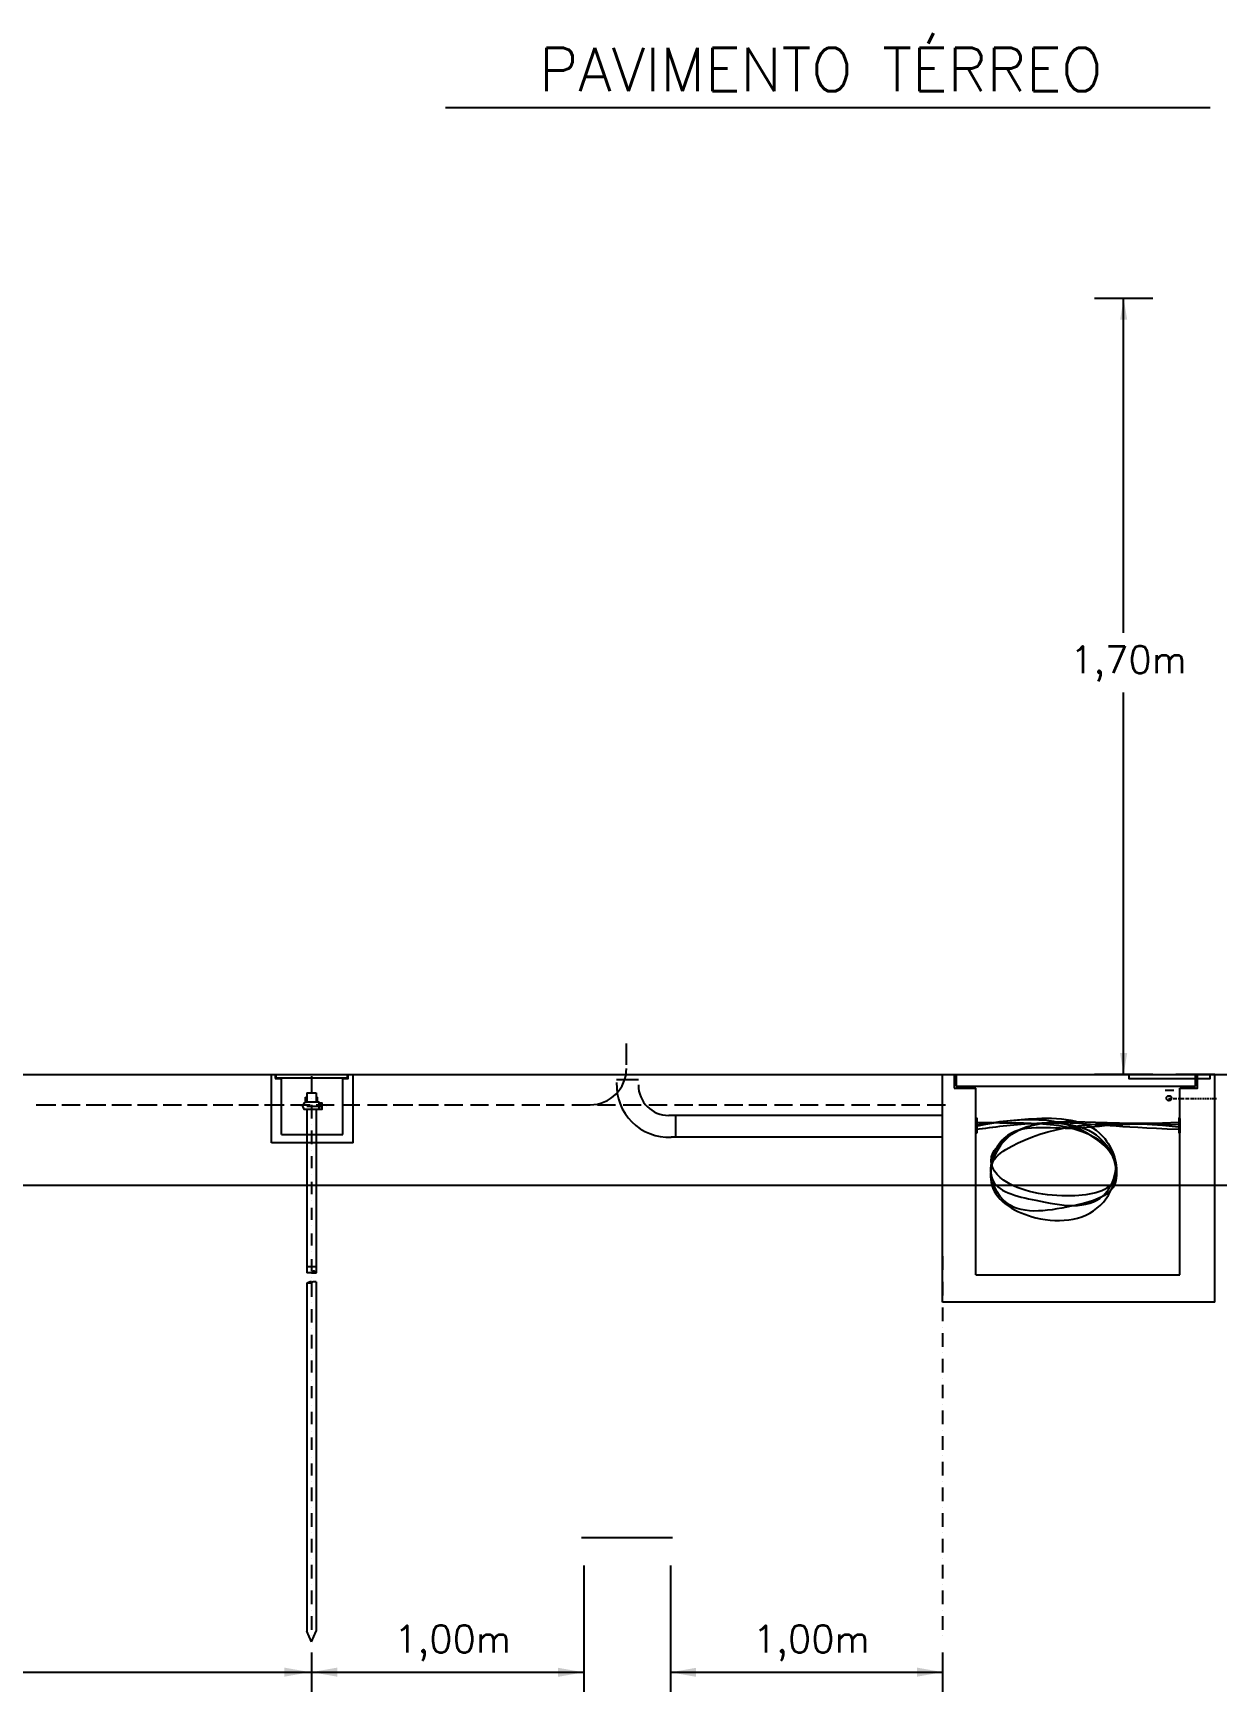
# Model space of a CAD drawing. Header units: millimetres. Extents: x 42 to 552, y 43 to 535.
# Drawn here: x 477.588 to 480.307, y 494.094 to 497.903 of the extents above; entities that cross this region are included whole.
import ezdxf

# ---------------------------------------------------------------- set-up
doc = ezdxf.new("R2010")
doc.units = ezdxf.units.MM
doc.header["$LTSCALE"] = 0.75
doc.header["$MEASUREMENT"] = 0
doc.linetypes.add('HIDDENX2', pattern=[19.05, 12.7, -6.35])
for name, color, linetype in [('L-FINA', 7, 'HIDDENX2'), ('PDF_DESENHO', 7, 'Continuous'), ('PDF_DETALHES', 7, 'Continuous'), ('PDF_POSTE', 7, 'Continuous'), ('PENA_01', 1, 'Continuous'), ('PENA_05', 5, 'Continuous'), ('Textos', 144, 'Continuous')]:
    doc.layers.add(name, color=color, linetype=linetype)
doc.layers.add('PDF_COTAS', color=7, linetype='Continuous', true_color=0x007eff)
doc.styles.add('R80', font='romans.shx')
doc.styles.add('ROMANS', font='romans.shx')

# ---------------------------------------------------------------- blocks, each defined once
blk = doc.blocks.new('A$C25676E2D')
at = {"color": 7, "linetype": 'Continuous'}
for points in [[(0, 0), (0, 6.5)], [(0, 6.5), (0.333, 6.5)], [(0.333, 6.5), (0.333, 6.111)], [(0.389, 6.5), (7.222, 6.5)], [(0.389, 6.5), (0.389, 6.167)], [(0.389, 6.167), (7.222, 6.167)], [(6.778, 6.111), (7.278, 6.111), (7.278, 6.5)], [(7.222, 6.167), (7.222, 6.5)], [(7.278, 6.5), (7.778, 6.5)], [(7.778, 0), (7.778, 6.5)], [(0.333, 6.111), (0.944, 6.111)], [(0.944, 0.778), (0.944, 6.111)], [(6.778, 0.778), (6.778, 6.111)], [(0.944, 0.778), (6.778, 0.778)], [(7.778, 0), (0, 0)]]:
    blk.add_lwpolyline(points, dxfattribs=at)
blk = doc.blocks.new('A$C52243038')
at = {"color": 7, "linetype": 'Continuous'}
for points in [[(0, 0), (0, 0.65)], [(0, 0.65), (0.033, 0.65)], [(0.033, 0.65), (0.033, 0.611)], [(0.039, 0.65), (0.722, 0.65)], [(0.039, 0.65), (0.039, 0.617)], [(0.678, 0.611), (0.728, 0.611), (0.728, 0.65)], [(0.722, 0.617), (0.722, 0.65)], [(0.728, 0.65), (0.778, 0.65)], [(0.778, 0), (0.778, 0.65)], [(0.033, 0.611), (0.094, 0.611)], [(0.039, 0.617), (0.722, 0.617)], [(0.094, 0.078), (0.094, 0.611)], [(0.678, 0.078), (0.678, 0.611)], [(0.094, 0.078), (0.678, 0.078)], [(0.778, 0), (0, 0)]]:
    blk.add_lwpolyline(points, dxfattribs=at)

msp = doc.modelspace()

# ---------------------------------------------------------------- hatches: boundary and pattern name
h = msp.add_hatch(color=256)
h.paths.add_polyline_path([(479.7533, 495.3768), (479.7559, 495.3768), (479.7559, 495.3774), (479.7533, 495.3774)])
h.paths.add_polyline_path([(479.7533, 495.3774), (479.7559, 495.3774), (479.7559, 495.3812), (479.7533, 495.3812)])
h.paths.add_polyline_path([(479.7533, 495.3812), (479.7559, 495.3812), (479.7559, 495.3945), (479.7558, 495.4106), (479.7533, 495.4106)])
h.paths.add_polyline_path([(479.7533, 495.4106), (479.7558, 495.4106), (479.7558, 495.4112), (479.7533, 495.4112)])
h.paths.add_polyline_path([(479.7558, 495.4106), (479.7559, 495.4106), (479.7559, 495.4112), (479.7558, 495.4112)])
h.paths.add_polyline_path([(479.7559, 495.3945), (479.7559, 495.4106), (479.7558, 495.4106)])
h.paths.add_polyline_path([(479.7559, 495.3774), (479.756, 495.3774), (479.7559, 495.3945)])
h = msp.add_hatch(color=256)
h.paths.add_polyline_path([(480.2223, 495.3768), (480.2196, 495.3768), (480.2196, 495.3774), (480.2223, 495.3774)])
h.paths.add_polyline_path([(480.2223, 495.3774), (480.2196, 495.3774), (480.2196, 495.3812), (480.2223, 495.3812)])
h.paths.add_polyline_path([(480.2223, 495.3812), (480.2196, 495.3812), (480.2196, 495.3945), (480.2197, 495.4106), (480.2223, 495.4106)])
h.paths.add_polyline_path([(480.2223, 495.4106), (480.2197, 495.4106), (480.2197, 495.4112), (480.2223, 495.4112)])
h.paths.add_polyline_path([(480.2197, 495.4106), (480.2196, 495.4106), (480.2196, 495.4112), (480.2197, 495.4112)])
h.paths.add_polyline_path([(480.2196, 495.3945), (480.2196, 495.4106), (480.2197, 495.4106)])
h.paths.add_polyline_path([(480.2196, 495.3774), (480.2195, 495.3774), (480.2196, 495.3945)])
at = {"linetype": 'Continuous'}
for points in [[(478.165, 494.1493), (478.165, 494.1284), (478.2241, 494.1389)], [(478.2866, 494.1493), (478.2866, 494.1284), (478.2276, 494.1389)], [(478.7938, 494.1489), (478.7938, 494.1281), (478.8529, 494.1385)], [(479.1111, 494.1489), (479.1111, 494.1281), (479.052, 494.1385)], [(479.6182, 494.1493), (479.6182, 494.1284), (479.6773, 494.1389)]]:
    msp.add_hatch(color=256, dxfattribs=at).paths.add_polyline_path(points)

# ---------------------------------------------------------------- linework, layer by layer
for p, q in [((480.1598, 497.2942), (480.0264, 497.2942)), ((480.0931, 496.5263), (480.0931, 497.2942)), ((480.0931, 495.5116), (480.0931, 496.3888)), ((478.9511, 495.5336), (478.9511, 495.5828)), ((478.9783, 495.4992), (478.9283, 495.4992)), ((480.1598, 495.5116), (480.0264, 495.5116)), ((480.1598, 495.5116), (480.0264, 495.5116)), ((479.6773, 495.4176), (479.0482, 495.4176)), ((479.0639, 495.4176), (479.0639, 495.3676)), ((479.7533, 495.3774), (479.7533, 495.4106)), ((479.7533, 495.4106), (479.7533, 495.3774)), ((480.2223, 495.3774), (480.2223, 495.4106)), ((480.2223, 495.4106), (480.2223, 495.3774)), ((479.6773, 495.3676), (479.0536, 495.3676)), ((475.7728, 495.2572), (489.5613, 495.2572)), ((478.8531, 494.3841), (478.8531, 494.0937)), ((479.0518, 494.3841), (479.0518, 494.0937)), ((474.4745, 494.1389), (478.8531, 494.1389)), ((479.0518, 494.1389), (479.6773, 494.1389))]:
    msp.add_line(p, q)
for points in [[(478.2276, 495.508), (478.2276, 495.4698)], [(478.2137, 495.4594), (478.2171, 495.4594)], [(478.2137, 495.4455), (478.2137, 495.4594)], [(478.2171, 495.4698), (478.238, 495.4698)], [(478.2171, 495.4698), (478.2171, 495.449)], [(478.2276, 495.4559), (478.2276, 495.4559)], [(478.238, 495.4698), (478.238, 495.449)], [(478.238, 495.4594), (478.2415, 495.4594)], [(478.2415, 495.449), (478.2415, 495.4594)], [(477.5951, 495.442), (477.6368, 495.442)], [(477.5951, 495.442), (477.6403, 495.442)], [(477.6542, 495.442), (477.6959, 495.442)], [(477.7098, 495.442), (477.755, 495.442)], [(477.7689, 495.442), (477.814, 495.442)], [(477.8279, 495.442), (477.8696, 495.442)], [(477.8279, 495.442), (477.8731, 495.442)], [(477.887, 495.442), (477.9287, 495.442)], [(477.9426, 495.442), (477.9878, 495.442)], [(478.0017, 495.442), (478.0469, 495.442)], [(478.0608, 495.442), (478.1059, 495.442)], [(478.0608, 495.442), (478.1059, 495.442)], [(478.1198, 495.442), (478.165, 495.442)], [(478.1789, 495.442), (478.2241, 495.442)], [(478.2032, 495.4385), (478.2032, 495.4385)], [(478.2137, 495.449), (478.2102, 495.4455), (478.2067, 495.4385), (478.2102, 495.4316), (478.2137, 495.4316)], [(478.2137, 495.449), (478.2449, 495.449)], [(478.2137, 495.4316), (478.2449, 495.4316)], [(478.2171, 495.4385), (478.2449, 495.4385)], [(478.2171, 495.4316), (478.2171, 495.0563)], [(478.2276, 495.442), (478.2276, 495.4107)], [(478.238, 495.442), (478.2797, 495.442)], [(478.238, 495.4316), (478.238, 495.0563)], [(478.2449, 495.4316), (478.2449, 495.449)], [(478.2449, 495.4455), (478.2449, 495.4316), (478.2519, 495.4316), (478.2519, 495.4455), (478.2449, 495.4455)], [(478.2449, 495.442), (478.2484, 495.442)], [(478.2449, 495.4385), (478.2484, 495.4385)], [(478.2484, 495.442), (478.2519, 495.4455), (478.2519, 495.4455)], [(478.2484, 495.4385), (478.2519, 495.4385), (478.2484, 495.442)], [(478.2519, 495.4316), (478.2519, 495.4351), (478.2484, 495.4385)], [(478.2623, 495.4385), (478.2623, 495.4385)], [(478.2971, 495.442), (478.3388, 495.442)], [(478.3561, 495.442), (478.3978, 495.442)], [(478.3561, 495.442), (478.4013, 495.442)], [(478.3561, 495.442), (478.4013, 495.442)], [(478.4152, 495.442), (478.4604, 495.442)], [(478.4743, 495.442), (478.5195, 495.442)], [(478.5334, 495.442), (478.5751, 495.442)], [(478.5925, 495.442), (478.6342, 495.442)], [(478.6515, 495.442), (478.6932, 495.442)], [(478.7106, 495.442), (478.7523, 495.442)], [(478.7662, 495.442), (478.8079, 495.442)], [(478.8253, 495.442), (478.8531, 495.442)], [(478.8253, 495.442), (478.867, 495.442)], [(478.8844, 495.442), (478.9261, 495.442)], [(478.9434, 495.442), (478.9851, 495.442)], [(479.0025, 495.442), (479.0442, 495.442)], [(479.0616, 495.442), (479.1033, 495.442)], [(479.1172, 495.442), (479.1589, 495.442)], [(479.1763, 495.442), (479.2041, 495.442)], [(479.1763, 495.442), (479.218, 495.442)], [(479.2319, 495.442), (479.2736, 495.442)], [(479.291, 495.442), (479.3188, 495.442)], [(479.291, 495.442), (479.3327, 495.442)], [(479.35, 495.442), (479.3917, 495.442)], [(479.4091, 495.442), (479.4508, 495.442)], [(479.4682, 495.442), (479.5099, 495.442)], [(479.5273, 495.442), (479.569, 495.442)], [(479.5829, 495.442), (479.6246, 495.442)], [(479.6419, 495.442), (479.6697, 495.442)], [(479.6419, 495.442), (479.6836, 495.442)], [(478.2276, 495.3968), (478.2276, 495.3968)], [(478.2276, 495.3829), (478.2276, 495.3517)], [(478.2276, 495.3378), (478.2276, 495.3378)], [(478.2276, 495.3239), (478.2276, 495.2961)], [(478.2276, 495.2822), (478.2276, 495.2822)], [(478.2276, 495.2648), (478.2276, 495.237)], [(478.2276, 495.2231), (478.2276, 495.2231)], [(478.2276, 495.2057), (478.2276, 495.1779)], [(478.2276, 495.164), (478.2276, 495.164)], [(478.2276, 495.1466), (478.2276, 495.1188)], [(478.2276, 495.1049), (478.2276, 495.1049)], [(478.2276, 495.0876), (478.2276, 495.0598)], [(479.6773, 495.0945), (479.6773, 495.0632)], [(478.238, 495.0702), (478.2171, 495.0702)], [(478.2276, 495.0563), (478.2241, 495.0563), (478.2206, 495.0563), (478.2206, 495.0563), (478.2171, 495.0563)], [(478.2276, 495.0354), (478.2241, 495.0354), (478.2171, 495.032)], [(478.231, 495.0354), (478.2241, 495.032), (478.2206, 495.032), (478.2206, 495.032)], [(478.2276, 495.0563), (478.231, 495.0563), (478.238, 495.0563), (478.2345, 495.0563), (478.2345, 495.0598), (478.231, 495.0598), (478.2276, 495.0563)], [(478.2276, 495.0459), (478.2276, 495.0459)], [(478.238, 495.0354), (478.2345, 495.0354), (478.2345, 495.0354), (478.231, 495.0354)], [(478.238, 495.0354), (478.238, 494.2327)], [(479.6773, 495.0493), (479.6773, 495.0493)], [(479.6773, 495.0354), (479.6773, 495.0042)], [(478.2171, 495.032), (478.2171, 494.2327)], [(478.2206, 495.032), (478.2171, 495.032)], [(478.2276, 495.032), (478.2276, 495.0007)], [(478.2276, 494.9868), (478.2276, 494.9868)], [(478.2276, 494.9729), (478.2276, 494.9416)], [(479.6773, 494.9903), (479.6773, 494.9903)], [(479.6773, 494.9764), (479.6773, 494.9451)], [(478.2276, 494.9277), (478.2276, 494.9277)], [(479.6773, 494.9312), (479.6773, 494.9312)], [(478.2276, 494.9138), (478.2276, 494.8825)], [(479.6773, 494.9173), (479.6773, 494.886)], [(478.2276, 494.8686), (478.2276, 494.8686)], [(478.2276, 494.8547), (478.2276, 494.8269)], [(479.6773, 494.8721), (479.6773, 494.8721)], [(479.6773, 494.8582), (479.6773, 494.8269)], [(478.2276, 494.8095), (478.2276, 494.8095)], [(479.6773, 494.813), (479.6773, 494.813)], [(478.2276, 494.7956), (478.2276, 494.7678)], [(479.6773, 494.7991), (479.6773, 494.7678)], [(478.2276, 494.7505), (478.2276, 494.7505)], [(478.2276, 494.7366), (478.2276, 494.7088)], [(479.6773, 494.7539), (479.6773, 494.7539)], [(479.6773, 494.74), (479.6773, 494.7088)], [(478.2276, 494.6914), (478.2276, 494.6914)], [(479.6773, 494.6949), (479.6773, 494.6949)], [(478.2276, 494.6775), (478.2276, 494.6497)], [(479.6773, 494.681), (479.6773, 494.6497)], [(478.2276, 494.6323), (478.2276, 494.6323)], [(478.2276, 494.6184), (478.2276, 494.5906)], [(479.6773, 494.6358), (479.6773, 494.6358)], [(479.6773, 494.6219), (479.6773, 494.5906)], [(478.2276, 494.5767), (478.2276, 494.5767)], [(479.6773, 494.5767), (479.6773, 494.5767)], [(478.2276, 494.5628), (478.2276, 494.5315)], [(479.6773, 494.5628), (479.6773, 494.5315)], [(478.2276, 494.5176), (478.2276, 494.5176)], [(478.2276, 494.5037), (478.2276, 494.4725)], [(479.6773, 494.5176), (479.6773, 494.5176)], [(479.6773, 494.5037), (479.6773, 494.4725)], [(478.2276, 494.4586), (478.2276, 494.4586)], [(478.2276, 494.4447), (478.2276, 494.4134)], [(479.6773, 494.4586), (479.6773, 494.4586)], [(479.6773, 494.4447), (479.6773, 494.4134)], [(478.2276, 494.3995), (478.2276, 494.3995)], [(478.2276, 494.3856), (478.2276, 494.3543)], [(479.6773, 494.3995), (479.6773, 494.3995)], [(479.6773, 494.3856), (479.6773, 494.3543)], [(478.2276, 494.3404), (478.2276, 494.3404)], [(478.2276, 494.3265), (478.2276, 494.2952)], [(479.6773, 494.3404), (479.6773, 494.3404)], [(479.6773, 494.3265), (479.6773, 494.2952)], [(478.2276, 494.2813), (478.2276, 494.2813)], [(479.6773, 494.2813), (479.6773, 494.2813)], [(478.2276, 494.2084), (478.2171, 494.2327)], [(478.2276, 494.2674), (478.2276, 494.2362)], [(478.2276, 494.2084), (478.238, 494.2327)], [(479.6773, 494.2674), (479.6773, 494.2362)], [(478.2276, 494.2223), (478.2276, 494.2223)], [(479.6773, 494.2223), (479.6773, 494.2223)], [(478.2276, 494.184), (478.2276, 494.0937)], [(478.2276, 494.184), (478.2276, 494.0937)], [(478.2276, 494.184), (478.2276, 494.0937)], [(479.6773, 494.184), (479.6773, 494.0937)], [(479.6773, 494.184), (479.6773, 494.0937)], [(479.6773, 494.184), (479.6773, 494.0937)]]:
    msp.add_lwpolyline(points, dxfattribs=at)
for points in [[(479.7559, 495.3768), (479.7533, 495.3768), (479.7533, 495.4112), (479.7559, 495.4112)], [(480.2196, 495.3768), (480.2223, 495.3768), (480.2223, 495.4112), (480.2196, 495.4112)]]:
    msp.add_lwpolyline(points, close=True)
for centre, radius, start, end in [((478.8677, 495.5254), 0.0834, 270, 0), ((479.0482, 495.4875), 0.1199, 177.423, 272.5949), ((479.0482, 495.4875), 0.0699, 180, 270)]:
    msp.add_arc(centre, radius, start, end)
for points, knots in [([(479.7533, 495.3961), (479.7951, 495.4018), (479.891, 495.4148), (480.0478, 495.4104), (480.0993, 495.2503), (479.9629, 495.2222), (479.8152, 495.2503), (479.7733, 495.3215), (479.8934, 495.4333), (480.0133, 495.3919), (480.2196, 495.402)], [0.060951, 0.060951, 0.060951, 0.060951, 3.18264, 7.20266, 9.71785, 12.736991, 16.557052, 18.963776, 20.533761, 27.348764, 27.348764, 27.348764, 27.348764]), ([(479.7533, 495.3961), (479.7951, 495.4018), (479.891, 495.4148), (480.0478, 495.4104), (480.0993, 495.2503), (479.9629, 495.2222), (479.8152, 495.2503), (479.7733, 495.3215), (479.8934, 495.4333), (480.0133, 495.3919), (480.2196, 495.402)], [0.060951, 0.060951, 0.060951, 0.060951, 3.18264, 7.20266, 9.71785, 12.736991, 16.557052, 18.963776, 20.533761, 27.348764, 27.348764, 27.348764, 27.348764]), ([(480.2196, 495.3852), (480.0705, 495.391), (479.974, 495.4042), (479.8162, 495.3998), (479.7647, 495.2396), (479.9011, 495.1623), (480.0487, 495.1814), (480.0907, 495.3109), (479.9715, 495.4218), (479.8531, 495.413), (479.7533, 495.3921)], [0, 0, 0, 0, 3.18264, 7.20266, 9.71785, 12.736991, 16.557052, 18.963776, 20.533761, 27.265074, 27.265074, 27.265074, 27.265074]), ([(480.2196, 495.3852), (480.0705, 495.391), (479.974, 495.4042), (479.8162, 495.3998), (479.7647, 495.2396), (479.9011, 495.1623), (480.0487, 495.1814), (480.0907, 495.3109), (479.9715, 495.4218), (479.8531, 495.413), (479.7533, 495.3921)], [0, 0, 0, 0, 3.18264, 7.20266, 9.71785, 12.736991, 16.557052, 18.963776, 20.533761, 27.265074, 27.265074, 27.265074, 27.265074]), ([(479.7533, 495.3855), (479.7951, 495.3912), (479.891, 495.4041), (480.0478, 495.3998), (480.0993, 495.2396), (479.9629, 495.2043), (479.8152, 495.1814), (479.7733, 495.3109), (479.8934, 495.3826), (480.0133, 495.4128), (480.2196, 495.3914)], [0.060951, 0.060951, 0.060951, 0.060951, 3.18264, 7.20266, 9.71785, 12.736991, 16.557052, 18.963776, 20.533761, 27.348764, 27.348764, 27.348764, 27.348764]), ([(479.7533, 495.3855), (479.7951, 495.3912), (479.891, 495.4041), (480.0478, 495.3998), (480.0993, 495.2396), (479.9629, 495.2043), (479.8152, 495.1814), (479.7733, 495.3109), (479.8934, 495.3826), (480.0133, 495.4128), (480.2196, 495.3914)], [0.060951, 0.060951, 0.060951, 0.060951, 3.18264, 7.20266, 9.71785, 12.736991, 16.557052, 18.963776, 20.533761, 27.348764, 27.348764, 27.348764, 27.348764]), ([(480.2196, 495.3958), (480.0705, 495.4016), (479.974, 495.3737), (479.8162, 495.4104), (479.7647, 495.2503), (479.9011, 495.2196), (480.0487, 495.192), (480.0907, 495.3215), (479.9715, 495.414), (479.8531, 495.3956), (479.7533, 495.4017)], [0, 0, 0, 0, 3.18264, 7.20266, 9.71785, 12.736991, 16.557052, 18.963776, 20.533761, 27.265074, 27.265074, 27.265074, 27.265074]), ([(480.2196, 495.3958), (480.0705, 495.4016), (479.974, 495.3737), (479.8162, 495.4104), (479.7647, 495.2503), (479.9011, 495.2196), (480.0487, 495.192), (480.0907, 495.3215), (479.9715, 495.414), (479.8531, 495.3956), (479.7533, 495.4017)], [0, 0, 0, 0, 3.18264, 7.20266, 9.71785, 12.736991, 16.557052, 18.963776, 20.533761, 27.265074, 27.265074, 27.265074, 27.265074])]:
    msp.add_open_spline(points, degree=3, knots=knots)
for points in [[(480.1013, 497.245), (480.0849, 497.245), (480.0931, 497.2942)], [(480.1013, 495.5607), (480.0849, 495.5607), (480.0931, 495.5116)]]:
    msp.add_solid(points)
at = {"layer": 'L-FINA', "linetype": 'HIDDENX2', "ltscale": 0.25}
msp.add_line((478.8479, 494.4482), (479.057, 494.4482), dxfattribs=at)
at = {"layer": 'PDF_COTAS', "color": 7, "lineweight": 25}
msp.add_lwpolyline([(480.3027, 495.5116), (480.2131, 495.5116)], dxfattribs=at)
at = {"layer": 'PDF_DESENHO', "lineweight": 25}
msp.add_lwpolyline([(480.2911, 495.5116), (480.2911, 495.5013), (480.1056, 495.5013), (480.1056, 495.5116)], close=True, dxfattribs=at)
at = {"layer": 'PDF_DETALHES', "lineweight": 25}
msp.add_lwpolyline([(480.1888, 495.4757), (480.208, 495.4757)], dxfattribs=at)
at = {"layer": 'PDF_POSTE', "lineweight": 25}
for points in [[(480.1964, 495.4565), (480.199, 495.4565)], [(480.2003, 495.4565), (480.2041, 495.4565)], [(480.2067, 495.4565), (480.2105, 495.4565)], [(480.2118, 495.4565), (480.2156, 495.4565)], [(480.2182, 495.4565), (480.222, 495.4565)], [(480.2233, 495.4565), (480.2272, 495.4565)], [(480.2284, 495.4565), (480.2323, 495.4565)], [(480.2348, 495.4565), (480.2387, 495.4565)], [(480.24, 495.4565), (480.2438, 495.4565)], [(480.2464, 495.4565), (480.2502, 495.4565)], [(480.2515, 495.4565), (480.2553, 495.4565)], [(480.2566, 495.4565), (480.2604, 495.4565)], [(480.263, 495.4565), (480.2668, 495.4565)], [(480.2681, 495.4565), (480.2719, 495.4565)], [(480.2745, 495.4565), (480.2783, 495.4565)], [(480.2796, 495.4565), (480.2835, 495.4565)], [(480.2847, 495.4565), (480.2886, 495.4565)], [(480.2911, 495.4565), (480.295, 495.4565)], [(480.2963, 495.4565), (480.3001, 495.4565)], [(480.3027, 495.4565), (480.3065, 495.4565)]]:
    msp.add_lwpolyline(points, dxfattribs=at)
msp.add_circle((480.1971, 495.4572), 0.00576, dxfattribs=at)
at = {"layer": 'PENA_01', "linetype": 'Continuous'}
msp.add_line((478.535, 497.7324), (480.2922, 497.7324), dxfattribs=at)
at = {"layer": 'PENA_05', "linetype": 'Continuous'}
msp.add_line((475.1004, 495.5116), (481.9504, 495.5116), dxfattribs=at)

# ---------------------------------------------------------------- block references
for name, p, xscale, yscale, zscale in [('A$C52243038', (478.1358, 495.3548), 0.241200202559412, 0.241200202559412, 0.241200202559412), ('A$C25676E2D', (479.6773, 494.989), 0.08040111005248037, 0.08040111005248037, 0.08040111005248037)]:
    msp.add_blockref(name, p, dxfattribs=dict(xscale=xscale, yscale=yscale, zscale=zscale))

# ---------------------------------------------------------------- texts
at = {"char_height": 0.0625, "attachment_point": 5, "style": 'ROMANS'}
for s, insert in [('1,70m', (480.1039, 496.455)), ('1,00m', (478.5517, 494.2056)), ('1,00m', (479.3756, 494.2056))]:
    msp.add_mtext(s, dxfattribs=dict(at, insert=insert))
at = {"layer": 'Textos', "style": 'R80'}
msp.add_text('PAVIMENTO TÉRREO', height=0.1, dxfattribs=at).set_placement((478.7501, 497.77))

doc.saveas('drawing.dxf')
